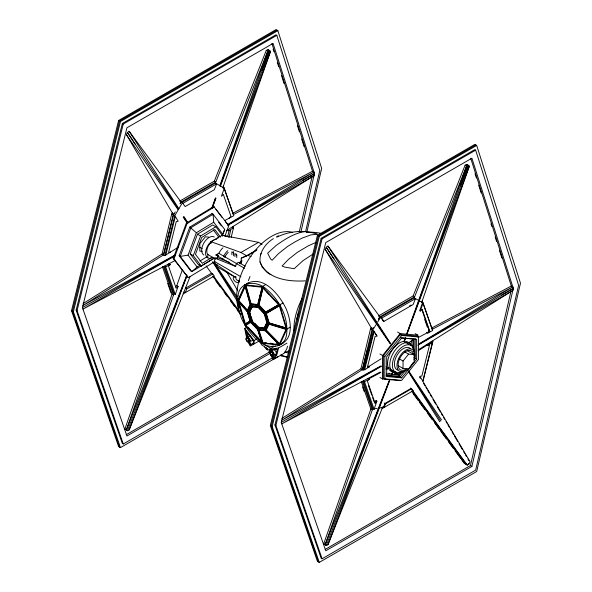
<?xml version="1.0" encoding="UTF-8"?>
<svg xmlns="http://www.w3.org/2000/svg" width="592" height="592" viewBox="0 0 592 592"><rect width="100%" height="100%" fill="white"/><g stroke="black" fill="none" stroke-linecap="round" stroke-linejoin="round"><path stroke-width="0.89" d="M273.378 238.628C265.445 243.549 259.007 252.436 260.058 262.13C267.133 279.291 288.97 281.873 305.287 280.845M207.703 257.823L207.888 254.56M275.339 345.832L269.249 349.354L269.02 351.759L273.001 359.189L274.614 358.759L284.508 353.047M269.782 351.996L269.952 350.257L272.342 349.591M270.514 351.574L270.685 349.835M239.338 281.392L236.312 279.646L235.631 277.5L215.14 263.773L214.4 261.449L215.148 258.23L217.634 257.683L229.6 262.456M217.634 257.683L218.196 255.27M215.148 258.23L235.653 266.415L236.312 263.573L238.472 262.323L245.28 266.252M299.204 232.101L312.169 176.364M300.884 232.049L314.47 173.611L273.075 43.408L126.94 127.783L82.429 307.581L126.94 435.986L269.878 353.461M305.62 231.539L319.806 170.533L276.834 35.357L275.916 34.824L122.352 123.484L76.139 310.156L122.352 443.467L123.269 443.993L272.831 357.642M306.848 232.079L321.656 168.409L277.855 30.658L276.027 29.6L118.615 120.479L71.521 310.704L118.615 446.553L120.45 447.611L277.855 356.732M325.097 549.472L470.433 465.564L510.992 291.153M471.898 466.407L513.294 288.408L471.898 158.205L325.763 242.572L281.252 422.377L325.763 550.775L471.898 466.407L470.433 465.564M257.616 304.643L258.008 304.591L251.141 303.911L245.991 285.514L245.599 285.559L250.749 303.962L257.616 304.643L262.115 287.105M258.216 303.718L260.68 293.225M282.983 343.094L279.683 344.995L265.364 330.358L268.45 323.543L265.364 313.168L257.927 305.317L262.323 286.572L265.623 284.671M258.645 305.139L262.989 287.793L258.941 305.035L265.697 312.169L278.876 304.562L265.394 312.265L258.941 305.035M83.05 303.629L162.082 254.035L171.695 214.045L172.62 212.535M174.906 255.13L82.954 305.465L163.547 254.878L173.16 214.896L174.092 213.379M281.873 418.426L360.905 368.823L370.518 328.841L371.45 327.324M380.989 365.945L281.777 420.253L362.371 369.674L371.983 329.685L373.374 327.413M360.905 368.823L363.111 370.096L372.716 330.107L375.972 324.808M120.45 447.611L73.356 311.762L120.45 121.538L277.855 30.658M123.269 443.993L77.049 310.689L123.269 124.017L276.834 35.357M165.782 255.026L175.343 216.413L178.17 221.23L176.261 221.6L168.631 252.407L170.54 252.037M227.661 236.696L229.185 230.532M228.941 237.436L230.688 230.392L228.771 230.762L227.491 230.022L228.764 229.777M231.146 237.429L233.537 227.772L232.249 227.032M226.366 230.695L313.945 175.735L314.47 173.611L313.945 172.094L312.48 171.251L232.693 213.312M270.344 425.493L317.438 235.268L474.851 144.389L476.686 145.447L520.479 283.198L476.686 471.521L319.273 562.4L317.438 561.342L270.344 425.493L272.179 426.551L319.273 562.4M272.179 426.551L319.273 236.326L476.686 145.447M274.962 424.945L321.175 238.28L474.74 149.621L475.657 150.146L518.629 285.322L475.657 470.122L322.092 558.781L321.175 558.256L274.962 424.945L275.879 425.478L322.092 558.781M275.879 425.478L322.092 238.805L475.657 150.146M368.083 366.085L369.371 366.825L367.454 367.195L375.084 336.389L376.993 336.019L373.619 330.884L364.058 369.497L363.111 370.096M363.325 369.075L364.605 369.815L374.166 331.202M431.072 341.828L432.36 342.568L422.799 381.181L419.972 376.364L421.881 375.994L429.511 345.188L427.602 345.55L426.314 344.81L427.587 344.566M418.211 349.865L512.768 290.524L513.294 288.408L512.768 286.891L511.303 286.04L431.516 328.101M163.547 254.878L173.508 214.94L175.284 211.899M162.082 254.035L164.835 255.626L174.788 215.68L182.351 202.767L181.063 202.027L180.138 203.537M232.9 228.09L233.344 226.314M286.942 343.145L278.566 347.985L277.004 354.268L274.614 358.759M287.483 346.202L286.898 348.555L284.907 352.299M362.371 369.674L367.24 350.146M432.167 341.103L432.9 341.532L422.947 381.47L470.07 461.797L469.012 463.965L467.31 465.142L465.112 463.876L411.603 390.949M190.128 276.427L129.145 429.955L127.443 430.739L124.912 428.956L172.043 294.209L162.386 266.629M173.967 293.736L175.247 294.476L165.686 266.903L164.406 266.163L173.967 293.736L126.385 429.799L127.443 430.739L186.739 275.865M175.521 286.883L176.793 285.655L182.292 269.945M175.247 294.476L178.074 286.395L176.793 285.655M222.784 187.879L270.514 51.4L267.991 49.61L266.289 50.394L214.363 181.108L179.598 201.176M382.025 408.658L413.075 390.801L411.573 388.759L385.54 403.788L384.038 407.562L382.758 406.822L327.968 544.751L326.266 545.528L323.743 543.745L370.866 408.998L361.209 381.418M372.79 408.524L374.07 409.264L364.517 381.692L363.229 380.952L372.79 408.524L325.208 544.588L326.266 545.528L389.847 379.465M375.506 403.293L376.349 400.865L374.44 402.708L374.988 403.026L376.904 401.184L375.617 400.444M374.07 409.264L376.904 401.184M421.608 302.667L469.338 166.189L466.814 164.398L465.112 165.183L413.186 295.896L378.421 315.965L380.619 317.238L383.416 321.042M419.491 300.906L422.525 302.653L419.698 310.733L420.253 311.052L423.08 302.971L421.793 302.231M211.684 208.443L215.399 198.017M219.736 185.858L267.754 51.238L269.456 50.461L220.143 185.888M404.003 341.473L405.246 337.995M406.793 333.651L466.577 166.026L468.279 165.249L406.956 333.666M211.929 208.458L215.717 198.039M404.114 341.48L405.379 338.002M214.903 261.531L188.271 277.678L173.227 258.489L186.339 223.11L213.756 206.482L228.801 225.67L224.96 236.023M188.271 277.678L173.967 258.919L187.072 223.532L214.489 206.904M214.075 258.134L191.852 271.61L190.75 270.981L179.154 255.766L189.78 227.084L212.01 213.608L213.113 214.245L224.708 229.452L222.207 236.201M197.114 267.007L188.064 255.137L196.359 232.752L213.705 222.229L213.113 214.245L190.883 227.72L180.257 256.403L191.852 271.61L197.114 267.007L200.266 265.098M214.948 257.764L201.243 266.082L198.128 264.276L190.18 253.857L197.462 234.195L212.698 224.96L215.814 226.758L222.703 235.794M201.243 266.082L193.295 255.655L200.577 235.993L215.814 226.758M212.432 207.755L215.962 198.253M220.453 186.162L270.514 51.4L267.991 49.61M217.863 238.376L218.485 236.689L213.238 229.807M404.195 341.547L405.476 338.091M407.081 333.777L469.338 166.189L466.814 164.398M262.034 70.337L269.456 50.461M460.857 185.126L468.279 165.249M129.145 429.955L186.931 276.035M327.968 544.751L389.973 379.583M391.919 374.396L393.221 370.94M391.823 374.307L393.14 370.866M186.82 274.991L126.385 429.799L124.912 428.956M389.669 379.457L325.208 544.588L323.743 543.745M391.689 374.299L393.029 370.858M174.788 215.68L173.508 214.94L126.385 134.613L127.443 132.453L129.145 131.269L181.515 202.634L215.384 183.083L267.754 51.238L266.289 50.394M183.202 293.869L214.252 276.013L212.75 273.963L186.709 289L185.215 292.774L183.927 292.034M372.331 329.729L325.208 249.402L326.266 247.241L327.968 246.057L380.338 317.423L414.208 297.872L466.577 166.026L465.112 165.183M414.208 297.872L415.488 298.612L413.149 304.51L383.964 321.36L382.684 320.62M224.708 229.452L222.762 234.099L213.705 222.229M248.263 282.954L244.962 284.856L237.769 300.751L244.962 324.949L262.323 343.279L279.683 344.995L286.876 329.1L290.176 327.198M238.361 300.684L244.955 286.099L250.053 304.295L247.241 310.497L238.361 300.684L238.813 300.595L245.414 286.017M248.048 309.638L250.157 304.984M262.323 343.279L257.927 329.618L250.483 321.759L247.397 311.392L250.483 304.577L244.962 284.856L262.323 286.572L279.683 304.902L286.876 329.1L268.45 323.543M248.322 311.917L251.681 305.383L248.322 311.917L251.134 321.389L257.927 328.553L264.713 329.226L268.08 322.692M249.469 312.376L252 306.782L258.475 307.174L264.58 313.619L267.11 322.137L264.58 327.724L258.105 327.332L252 320.886L249.469 312.376L252.37 306.567M264.217 327.938L267.11 322.137M266.319 326.577L267.725 323.469M266.134 330.44L266.37 330.129L279.587 343.641L279.35 343.952L266.134 330.44L269.182 323.92M279.35 343.952L286.188 329.056L270.033 324.179M275.894 355.296L276.656 353.868M180.175 203.544L181.063 202.027L215.828 181.951L214.363 181.108M379.886 316.816L378.554 319.095L379.886 316.816L414.659 296.74L413.186 295.896M260.31 254.878L261.227 253.339M377.829 321.782L380.619 317.238M239.272 263.396L240.478 261.634A8.221 4.751 -60 0 1 241.884 260.154M252.828 343.441L253.502 342.598L253.332 340.666L245.887 330.972L246.62 330.543M248.144 342.176L250.283 346.076L253.413 344.315L254.264 343.242L254.035 340.563L244.718 328.442L246.242 327.561M400.207 380.567L382.587 378.998L382.587 355.511L400.207 333.592L417.819 335.168L417.819 336.974M383.364 355.577L400.207 334.628L417.042 336.138L418.507 336.981L418.507 359.433L401.672 380.382L384.83 378.873L383.364 378.029L383.364 355.577L384.83 356.421L384.83 378.873M384.83 356.421L401.672 335.479L418.507 336.981M403.041 368.439L403.041 361.031L408.598 354.12L414.156 354.615L414.156 362.023L408.598 368.934L403.041 368.439L398.401 365.76M386.665 373.929L398.919 375.025L401.161 372.235M386.598 375.187L398.919 376.29L402.952 371.28M405.387 370.592L400.207 377.03L386.125 375.772M414.015 359.847L415.17 358.419L415.17 338.469M401.672 377.881L416.635 359.263L416.635 339.312L401.672 337.98L386.709 356.591L386.709 376.542L401.672 377.881L398.919 376.29M270.788 335.649L279.061 344.115L278.758 344.47L265.394 330.795L258.519 330.114L262.626 342.872L262.929 342.516L258.822 329.766M167.891 264.876L169.164 263.655L170.452 264.395L168.535 266.23L176.164 288.237L178.074 286.395M229.052 218.263L230.969 216.42L223.339 194.42L221.43 196.263L224.257 188.182L222.969 187.442M420.253 311.052L422.163 309.216L429.792 331.217L427.875 333.052L426.595 332.312M367.995 378.443L369.275 379.183L367.358 381.026L374.988 403.026M235.631 277.5L215.873 266.097L217.279 264.787M266.06 313.538L279.624 305.635L266.06 313.538L268.894 323.077L286.276 328.042L269.131 322.869L266.296 313.331M261.22 339.394L262.034 341.924L261.642 342.22L245.68 325.371L246.072 325.067M261.642 342.22L257.579 329.596L257.971 329.293L256.736 327.99M212.913 257.305A10.419 6.016 -60 0 1 205.609 254.131A10.419 6.016 -60 0 1 211.004 241.691L214.815 239.486A10.419 6.016 -60 0 1 216.591 239.309M164.835 255.626L178.222 247.219M228.771 230.762L233.537 227.772M381.107 358.796L368.816 366.515L367.543 366.759M364.605 369.815L369.371 366.825M418.167 350.775L432.9 341.532M427.602 345.55L432.36 342.568M235.653 266.415L215.895 255.011L218.714 253.243L236.896 263.736M313.064 254.072L303.126 260.569L294.15 268.724L284.493 267.022L282.095 266.03L288.496 259.363L297.384 252.325L308.402 245.769L316.202 242.35M227.439 224.708L313.945 172.094L233.344 214.585L223.391 186.14M418.396 344.278L512.768 286.891L432.167 329.374L422.214 300.928M199.926 261.028L206.852 256.832M212.269 257.231L202.272 263.292L195.449 254.345L201.702 237.466L214.778 229.541L220.557 237.111M227.757 224.96L314.47 173.611L302.468 180.545M418.625 344.463L513.294 288.408L501.291 295.334M175.247 255.714L82.954 309.098L175.676 260.221M381.233 366.359L281.777 423.887L380.19 372.013M276.945 30.125L119.532 121.012L72.439 311.237L119.532 447.078M182.795 203.374L216.665 183.823L224.257 188.182L233.81 215.754L224.982 220.409M227.824 225.36L313.945 175.735M211.004 243.445L211.004 241.691L222.178 235.231L258.519 242.328L262.049 244.363M215.873 266.097L217.294 265.275M211.004 241.691L240.929 252.481L258.519 242.328M212.75 273.963L211.47 273.223L185.429 288.26L186.709 289M241.24 262.715L241.24 258.164L246.575 255.737L240.929 252.481M245.473 256.373L256.972 249.735M241.24 258.164L247.856 255.367L256.425 250.423M240.241 263.706L240.241 261.982L241.995 260.968M240.071 263.729L241.669 262.804L240.241 261.982M475.768 144.922L318.355 235.801L271.262 426.025L318.355 561.875M252 306.782L258.475 307.174M244.955 324.09L250.053 321.153L247.241 311.71L238.361 301.898L244.955 324.09L249.78 321.382M244.962 324.949L250.483 321.759M251.134 321.389L251.681 321.071L258.475 328.242L265.268 328.908M252 320.886L252.37 320.672L251.104 316.417M258.105 307.389L264.217 313.834L264.58 313.619M265.364 313.168L282.983 303M245.68 325.371L250.786 322.425L257.579 329.596M258.105 327.332L261.967 327.465M257.927 328.553L258.475 328.242M254.035 340.563L257.076 338.809M253.413 344.315L259.503 340.8M126.274 434.676L270.011 351.692M380.338 317.423L381.618 318.163L415.488 298.612M409.442 306.012L411.018 305.102M417.878 345.21L512.768 290.524M82.429 307.581L174.966 255.485M253.561 343.02L250.209 344.914L248.692 341.836M281.252 422.377L381.033 366.204M165.686 266.903L170.452 264.395M407.777 343.042L412.668 340.467M418.366 337.462L427.328 332.734L429.244 330.898L421.904 309.742M427.875 333.052L432.641 330.543L423.08 302.971M385.888 369.008L388.322 367.721M368.727 378.865L380.922 372.435M386.62 369.43L388.248 368.572M364.517 381.692L369.275 379.183M246.709 283.694C263.632 274.562 279.409 294.986 285.921 308.41C290.99 319.621 294.439 339.312 279.764 344.625M276.642 237.244C289.096 231.058 304.125 229.592 317.29 234.173L310.874 234.913L301.905 238.184L294.712 242.069L287.527 246.487L278.558 253.568L272.142 260.243L270.588 259L267.658 253.184L276.183 245.436C284.893 239.242 294.239 233.122 305.058 231.59M247.241 311.71L247.7 311.518L246.516 310.215M284.893 352.225L289.303 350.923M215.895 255.011L217.553 254.649M247.241 310.497L247.7 310.408L238.813 300.595M373.522 408.954L377.148 408.332M379.864 407.866L383.49 407.244L384.985 403.47L411.026 388.441L412.025 389.802M188.064 255.137L180.257 256.403L179.154 255.766M269.249 349.354L278.566 347.985M273.992 349.347L276.479 348.984M269.952 350.257L277.396 349.162L276.301 353.572L274.022 357.857L273.075 358.108L270.455 353.616M272.15 346.283L273.763 346.054M250.749 303.962L251.141 303.911M234.654 276.457L233.5 276.738C232.079 279.52 236.134 283.59 238.976 282.51L239.286 280.712M208.554 237.074L205.38 236.793L199.822 243.704L199.822 251.104L202.205 251.319M400.673 337.817L412.054 338.831M388.515 373.286L390.269 373.441M394.642 373.833L397.269 374.07L398.919 375.025M245.599 285.559L261.723 287.157M250.483 304.577L257.927 305.317M255.929 305.805L257.624 305.975M251.134 305.701L257.927 306.375L264.713 313.545L267.525 323.01M257.927 329.618L265.364 330.358M264.72 342.694L266.511 342.872M270.1 343.227L272.786 343.493M276.375 343.848L278.166 344.026M262.626 342.872L278.758 344.47M280.778 354.948L286.809 357.028M281.045 355.947L287.209 357.102M222.178 235.231L229.326 236.992M268.946 324.238L285.943 329.367M247.856 255.367L251.075 256.595M235.416 276.634L236.238 277.019M268.206 349.302L261.716 344.855L259.681 341.236M414.94 298.294L417.974 300.04M118.615 120.479L120.45 121.538M317.438 235.268L319.273 236.326M122.352 123.484L123.269 124.017M321.175 238.28L322.092 238.805M215.384 183.083L216.665 183.823L214.326 189.721L185.141 206.571L182.351 202.767M428.504 330.477L429.792 331.217M228.801 225.67L225.315 221.637M415.184 333.644L417.819 335.168M397.565 332.068L400.207 333.592M400.207 334.628L401.672 335.479M171.695 214.045L173.16 214.896M370.518 328.841L372.716 330.107M186.339 223.11L187.072 223.532M407.192 350.597L414.156 354.615A15.459 8.924 -60 0 0 404.129 345.824A15.459 8.924 -60 0 0 392.385 365.36A15.459 8.924 -60 0 0 404.417 370.807M189.78 227.084L196.359 232.752M404.736 351.885L408.598 354.12M376.993 336.019L373.619 330.884M413.882 357.679L416.635 359.263M197.462 234.195L200.577 235.993M236.312 263.573L244.637 268.376M399.178 358.796L403.041 361.031M199.763 247.293L202.146 248.67M379.953 353.986L382.587 355.511M215.414 259.118L207.563 254.257A8.221 4.751 -60 0 1 211.092 242.38M214.4 261.449L240.914 276.76M190.18 253.857L193.295 255.655M410.293 388.019L411.573 388.759M413.075 390.801L412.52 390.483L467.31 465.142M413.253 391.475L412.52 391.053L466.577 464.72L465.601 463.159M379.953 377.474L382.587 378.998M173.227 258.489L173.967 258.919M239.331 301.654L237.769 300.751L247.397 311.392M384.252 403.048L385.54 403.788M468.279 463.536L469.012 463.965M172.043 294.209L173.508 295.06L163.547 266.615M370.866 408.998L372.331 409.849L362.371 381.403M266.777 348.37L267.754 349.931L266.289 349.088L264.646 346.853M76.139 310.156L77.049 310.689M71.521 310.704L73.356 311.762M270.884 274.762L267.288 272.549L262.189 267.081L260.066 261.886M265.69 330.447L267.599 332.393M266.8 291.819L269.345 294.498M276.967 302.549L278.24 303.888M262.685 287.897L278.573 304.658M258.475 306.057L259.71 307.359M254.812 323.254L258.475 327.124M247.915 327.013L262.034 341.924M240.596 303.674L242.372 305.635M215.962 209.368L222.015 217.308M212.01 213.608L213.113 215.051M218.633 222.296L221.401 225.922M381.618 318.163L383.964 321.36M413.053 393.502L417.967 400.199M419.602 402.434L425.063 409.879M427.794 413.593L432.16 419.55M434.35 422.525L439.264 429.222M440.899 431.457L446.361 438.894M448.544 441.876L453.457 448.573M455.093 450.801L460.554 458.245M461.649 459.732L464.38 463.455M206.097 265.904L211.47 273.223M213.697 276.264L239.36 311.237M266.119 347.696L267.754 349.931M212.78 276.161L240.626 314.115M215.865 280.948L220.231 286.898M224.057 292.108L227.335 296.577M230.606 301.039L234.432 306.249M237.163 309.971L238.798 312.199M250.941 344.492L249.424 341.414M325.208 249.402L389.869 343.353M126.385 134.613L178.007 209.62M183.224 217.197L187.398 223.258M408.532 370.814L441.514 419.935M213.83 262.167L237.022 296.703M390.572 343.952L326.266 247.241L333.873 258.83M178.481 209.205L127.443 132.453L135.05 144.041M183.579 216.887L187.664 223.021M408.746 371.672L440.766 421.082M213.423 262.286L236.933 298.568M327.968 246.057L390.269 343.042M129.145 131.269L178.984 208.858M183.964 216.613L187.953 222.821M408.502 371.843L439.738 421.793M212.602 261.738L237.496 301.543M423.613 383.431L425.012 385.821M425.951 387.412L426.884 388.996M427.816 390.587L429.215 392.977M430.147 394.568L431.546 396.951M432.944 399.341L435.749 404.114M437.148 406.497L440.411 412.062M441.343 413.653L442.276 415.244M443.674 417.634L444.614 419.225M446.013 421.608L446.945 423.199M447.878 424.79L449.276 427.172M450.209 428.763L451.141 430.354M452.073 431.945L453.479 434.336M454.412 435.927L457.675 441.491M459.074 443.874L462.337 449.446M463.743 451.829L464.676 453.42M465.608 455.011L466.54 456.602M467.939 458.985L468.871 460.576M419.499 377L420.305 378.377M226.655 271.824L237.858 290.909M272.705 355.799L273.807 357.686M244.962 284.856L246.316 287.201M278.329 342.657L279.683 344.995M362.585 387.027L364.095 391.342M167.684 283.442L171.007 292.929M424.693 319.473L427.335 327.087M368.572 385.784L371.798 395.093M372.679 397.632L374.144 401.857M258.238 330.136L260.68 337.714M470.714 158.234L511.547 286.676M475.013 173.648L476.412 178.044M478.647 185.081L481.17 192.999M490.96 223.791L491.797 226.433M495.156 236.992L496.555 241.388M499.352 250.187L501.868 258.105M271.891 43.445L312.724 171.887M273.112 49.18L273.955 51.822M277.308 62.375L278.706 66.778M281.503 75.569L284.019 83.487M297.45 125.719L299.404 131.875M301.646 138.913L304.162 146.831M279.38 305.842L286.04 328.257M264.217 313.834L266.748 322.344M249.839 312.162L250.594 314.715M248.869 311.607L251.681 321.071M248.211 313.235L249.484 317.527M239.072 302.564L245.414 323.905M246.383 289.481L247.108 292.078M247.597 293.81L248.322 296.414M248.81 298.146L249.535 300.743M246.931 332.171L247.715 336.226M245.887 330.972L246.982 336.648M244.718 328.442L246.287 336.537M413.882 338.631L413.882 351.33M412.935 338.913L412.935 348.695M411.285 340.629L411.285 343.301M236.748 257.594L236.748 254.664L234.95 253.62L234.95 256.551M236.6 254.138L236.6 255.603M233.67 255.818L233.67 252.888L231.872 251.852L231.872 254.782M233.522 251.63L233.522 253.827M217.39 258.689A10.686 6.172 -60 0 1 218.071 255.367M218.722 253.672A10.686 6.172 -60 0 1 222.962 247.804M203.855 255.004A10.419 6.016 -60 0 1 203.855 242.972A10.419 6.016 -60 0 1 214.267 236.963M222.488 259.873A10.686 6.172 -60 0 1 222.94 258.186M223.598 256.491A10.686 6.172 -60 0 1 227.831 250.623M224.753 257.468A8.221 4.751 -60 0 1 228.283 252.303M392.555 370.429A15.459 8.924 -60 0 1 389.625 367.824M404.81 342.561A15.459 8.924 -60 0 1 408.339 344.159M396.041 371.813A16.842 9.724 -60 0 1 390.757 352.314A16.842 9.724 -60 0 1 410.611 345.351M387.035 368.335A16.842 9.724 -60 0 1 386.132 366.692M408.495 368.705A12.617 7.282 -60 0 1 396.995 366.307A12.617 7.282 -60 0 1 407.126 349.443A12.617 7.282 -60 0 1 414.237 359.144M412.794 362.889A12.617 7.282 -60 0 1 409.583 367.602M397.676 370.118A12.617 7.282 -60 0 1 397.21 354.911A12.617 7.282 -60 0 1 410.559 348.681M406.66 368.816A10.959 6.327 -60 0 1 398.172 365.708A10.959 6.327 -60 0 1 405.106 351.907A10.959 6.327 -60 0 1 413.593 355.015M402.094 371.428A16.842 9.724 -60 0 1 389.795 365.863A16.842 9.724 -60 0 1 400.214 345.114A16.842 9.724 -60 0 1 413.416 348.88M306.36 232.138A38.909 22.466 0 0 1 321.952 233.507M272.942 349.805A2.849 1.643 60 0 1 276.109 352.114A2.849 1.643 60 0 1 274.888 354.823M272.416 350.545A2.849 1.643 60 0 1 272.623 350.101M270.218 353.017A2.849 1.643 60 0 1 272.165 351.211A2.849 1.643 60 0 1 274.111 355.267A2.849 1.643 60 0 1 271.158 354.978M270.744 354.364A2.849 1.643 60 0 1 270.418 353.698M270.566 352.617A2.264 1.31 60 0 1 272.024 351.618A2.264 1.31 60 0 1 273.741 354.134A2.264 1.31 60 0 1 272.579 355.57M246.642 338.328A2.264 1.31 60 0 1 248.462 338.039A2.264 1.31 60 0 1 249.78 340.777A2.264 1.31 60 0 1 248.189 341.547A1.613 0.932 60 0 1 246.494 339.357A1.613 0.932 60 0 1 248.203 339.201A1.613 0.932 60 0 1 248.203 341.48M252.133 338.269A2.849 1.643 60 0 1 250.904 340.977M248.44 336.7A2.849 1.643 60 0 1 250.904 336.478M246.442 339.852A2.849 1.643 60 0 1 247.5 337.114A2.849 1.643 60 0 1 250.172 340.437A2.849 1.643 60 0 1 248.189 342.028M247.663 341.643A2.849 1.643 60 0 1 246.76 340.518M238.598 308.728A49.24 28.431 -60 0 1 251.008 255.892A49.24 28.431 -60 0 1 292.463 232.367M248.403 280.645A49.24 28.431 -60 0 1 250.009 276.471M276.797 236.46A45.991 26.551 -60 0 1 278.469 235.86M293.928 330.795A49.24 28.431 -60 0 1 302.053 298.605M297.014 318.999A45.991 26.551 -60 0 1 297.354 317.223M297.532 316.394A45.991 26.551 -60 0 1 298.375 313.05M288.652 352.839A40.256 23.243 0 0 1 284.256 352.225M271.314 348.399A40.256 23.243 0 0 1 264.313 344.426M237.969 295.845C236.201 312.902 245.199 329.692 257.971 340.533C267.184 349.332 284.952 349.391 286.676 334.014C288.445 316.949 279.446 300.159 266.674 289.318C257.453 280.527 239.693 280.46 237.969 295.845M270.477 353.202A1.613 0.932 60 0 0 272.187 355.326A1.613 0.932 60 0 0 272.187 353.047A1.613 0.932 60 0 0 270.477 353.202M270.019 352.936A2.264 1.31 60 0 0 272.416 355.925A2.264 1.31 60 0 0 272.416 352.721A2.264 1.31 60 0 0 270.019 352.936M246.035 339.09A2.264 1.31 60 0 0 248.44 342.08A2.264 1.31 60 0 0 248.44 338.876A2.264 1.31 60 0 0 246.035 339.09"/></g></svg>
